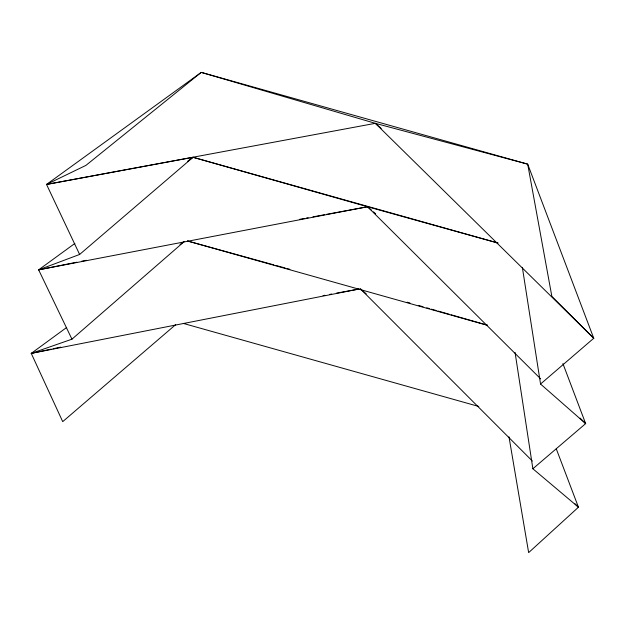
<?xml version="1.0" encoding="UTF-8"?>
<svg xmlns="http://www.w3.org/2000/svg" width="625" height="625" viewBox="0 0 625 625"><rect width="100%" height="100%" fill="white"/><g stroke="black" fill="none" stroke-linecap="round" stroke-linejoin="round"><path stroke-width="0.94" d="M556.289 448.875L578.453 507.211L528.648 552.617L508.984 436.828M175.68 324.633L62.711 421.641L31.25 353.383L71.953 339.188L184.062 241.727M577.25 505.68L578.453 507.211L532.875 468.758L585.648 423.609L540.547 384.031L593.75 338.266L527.695 164.148L201.242 72.383L46.547 184.445L79.625 254.461L38.641 269.844L71.953 339.188M79.625 254.461L193.062 157.297L497.93 242.992M359.391 288.969L31.25 353.383L66.672 327.461M180.016 244.484L183.953 241.602M497.93 243.055L367.562 206.75L38.641 269.844L74.883 243.43M187.547 161.312L193.062 157.297L367.562 206.75L371.25 209.953M193.062 157.297L46.547 184.445L85.922 165.383L201.242 72.383L375.328 123.328L527.695 164.148L551.852 296.359L593.75 338.266L592.5 336.766M31.25 353.383L51.219 349.148M53.117 348.742L60.727 347.125M38.641 269.844L76.789 262.211M81.562 261.258L86.328 260.297M46.547 184.445L375.328 123.328L381.211 128.461M299.539 219.344L304.328 218.461M306.25 218.102L308.164 217.75M312.953 216.859L324.453 214.734M326.367 214.383L367.562 206.75L540.648 378.859M323.047 295.617L324.961 295.273M329.742 294.391L331.656 294.039M336.438 293.164L358.438 289.133M273.875 264.875L187.406 240.969L487.586 325.359M275.758 265.398L285.156 267.992M287.039 268.516L289.859 269.297M183.32 323.414L478.812 406.477M407.148 302.188L409.953 302.992M418.375 305.406L423.055 306.75M426.797 307.82L429.609 308.625M431.477 309.156L436.156 310.5M438.031 311.039L449.266 314.25M451.133 314.789L487.641 325.25M366.258 293.891L360.344 288.781L532.352 461.039M373.453 211.875L375.664 213.797M375.328 123.328L593.75 338.266M580.109 418.102L585.648 423.609L562.914 363.609M575.008 503.766L578.453 507.211M584.43 422.102L585.648 423.609M522.359 267.375L540.547 384.031M515.062 352.406L532.875 468.758"/></g></svg>
